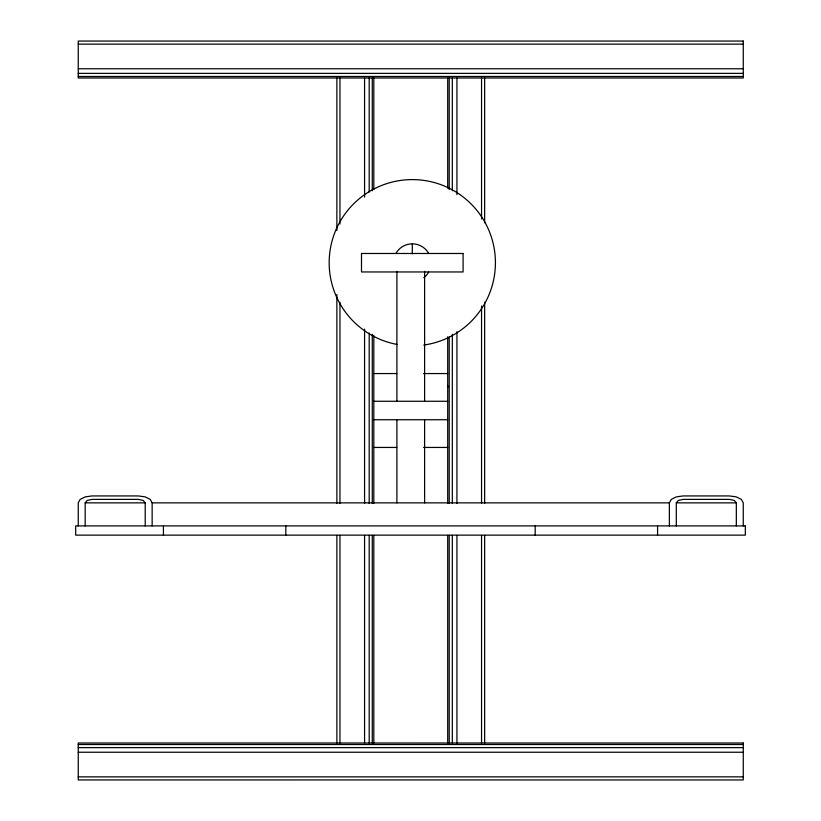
<?xml version="1.0" encoding="UTF-8"?>
<svg xmlns="http://www.w3.org/2000/svg" width="821" height="821" viewBox="0 0 821 821"><rect width="100%" height="100%" fill="white"/><g stroke="black" fill="none" stroke-linecap="round" stroke-linejoin="round"><path stroke-width="1.23" d="M669.372 525.953L669.372 502.863L671.25 499.404L676.309 496.879L683.226 495.935L729.407 495.935L736.314 496.879L741.373 499.404L743.262 502.863L743.262 525.953M85.179 525.953L85.179 502.863L87.221 500.42L92.106 499.394L138.287 499.394L143.172 500.42L145.214 502.863L145.214 525.953M676.299 525.953L676.299 502.863L678.341 500.42L683.226 499.394L729.407 499.394L734.292 500.42L736.334 502.863L736.334 525.953M78.252 44.149L743.262 44.139M78.252 68.759L743.262 68.759M78.252 73.377L743.262 73.377M78.252 76.476L743.262 76.466M373.812 373.555L396.738 373.555M423.492 373.555L447.702 373.555M373.812 401.264L447.702 401.264M373.812 419.736L447.702 419.736M373.812 447.445L396.738 447.445M423.492 447.445L447.702 447.445M85.179 502.863L145.214 502.863M78.252 525.953L78.252 502.863L80.13 499.404L85.189 496.879L92.106 495.935L138.287 495.935L145.194 496.879L150.253 499.404L152.142 502.863L669.372 502.863M676.299 502.863L736.334 502.863M78.252 744.534L743.262 744.524M78.252 747.623L743.262 747.623M78.252 752.241L743.262 752.241M78.252 776.861L743.262 776.851M657.57 525.902L657.57 535.138M535.189 525.902L535.189 535.138M484.647 77.995L484.647 222.789M484.647 302.231L484.647 503.396M484.647 535.425L484.647 743.005M481.547 77.995L481.547 218.94M481.547 306.069L481.547 503.396M481.547 535.425L481.547 743.005M456.938 77.995L456.938 194.598M456.938 331.694L456.938 503.396M456.938 535.425L456.938 743.005M452.32 77.995L452.32 190.749M452.32 334.26L452.32 503.396M452.32 535.425L452.32 743.005M449.22 77.995L449.22 189.466M449.22 336.826L449.22 503.396M449.22 535.425L449.22 743.005M447.702 77.995L447.702 188.194M447.702 336.826L447.702 503.396M447.702 535.425L447.702 743.005M424.611 271.32L424.611 401.264M424.611 419.736L424.611 502.863M412.296 243.858L412.296 253.915M396.902 271.32L396.902 401.264M396.902 419.736L396.902 502.863M373.812 77.995L373.812 189.466M373.812 335.543L373.812 503.396M373.812 535.425L373.812 743.005M372.282 77.995L372.282 190.749M372.282 334.26L372.282 503.396M372.282 535.425L372.282 743.005M369.193 77.995L369.193 192.032M369.193 332.977L369.193 503.396M369.193 535.425L369.193 743.005M364.575 77.995L364.575 197.163M364.575 329.139L364.575 503.396M364.575 535.425L364.575 743.005M339.956 77.995L339.956 224.071M339.956 302.231L339.956 503.396M339.956 535.425L339.956 743.005M336.867 77.995L336.867 230.475M336.867 294.544L336.867 503.396M336.867 535.425L336.867 743.005M285.811 525.902L285.811 535.138M163.43 525.902L163.43 535.138M152.142 502.863L152.142 525.953M447.476 385.028A13.936 13.936 0 0 1 447.702 387.409M397.005 344.43A83.126 83.126 0 0 1 343.732 215.728A83.126 83.126 0 0 1 482.974 218.961A83.126 83.126 0 0 1 423.79 345.046M428.634 272.151A18.862 18.862 0 0 1 423.78 277.683M395.968 253.289A18.862 18.862 0 0 1 428.634 253.289M743.262 41.05L78.252 41.05L78.252 77.995L743.262 77.995L743.262 41.05M463.095 253.484L361.497 253.484L361.497 271.956L463.095 271.956L463.095 253.484M745.314 525.902L75.686 525.902L75.686 535.138L745.314 535.138L745.314 525.902M743.262 743.005L78.252 743.005L78.252 779.95L743.262 779.95L743.262 743.005"/></g></svg>
